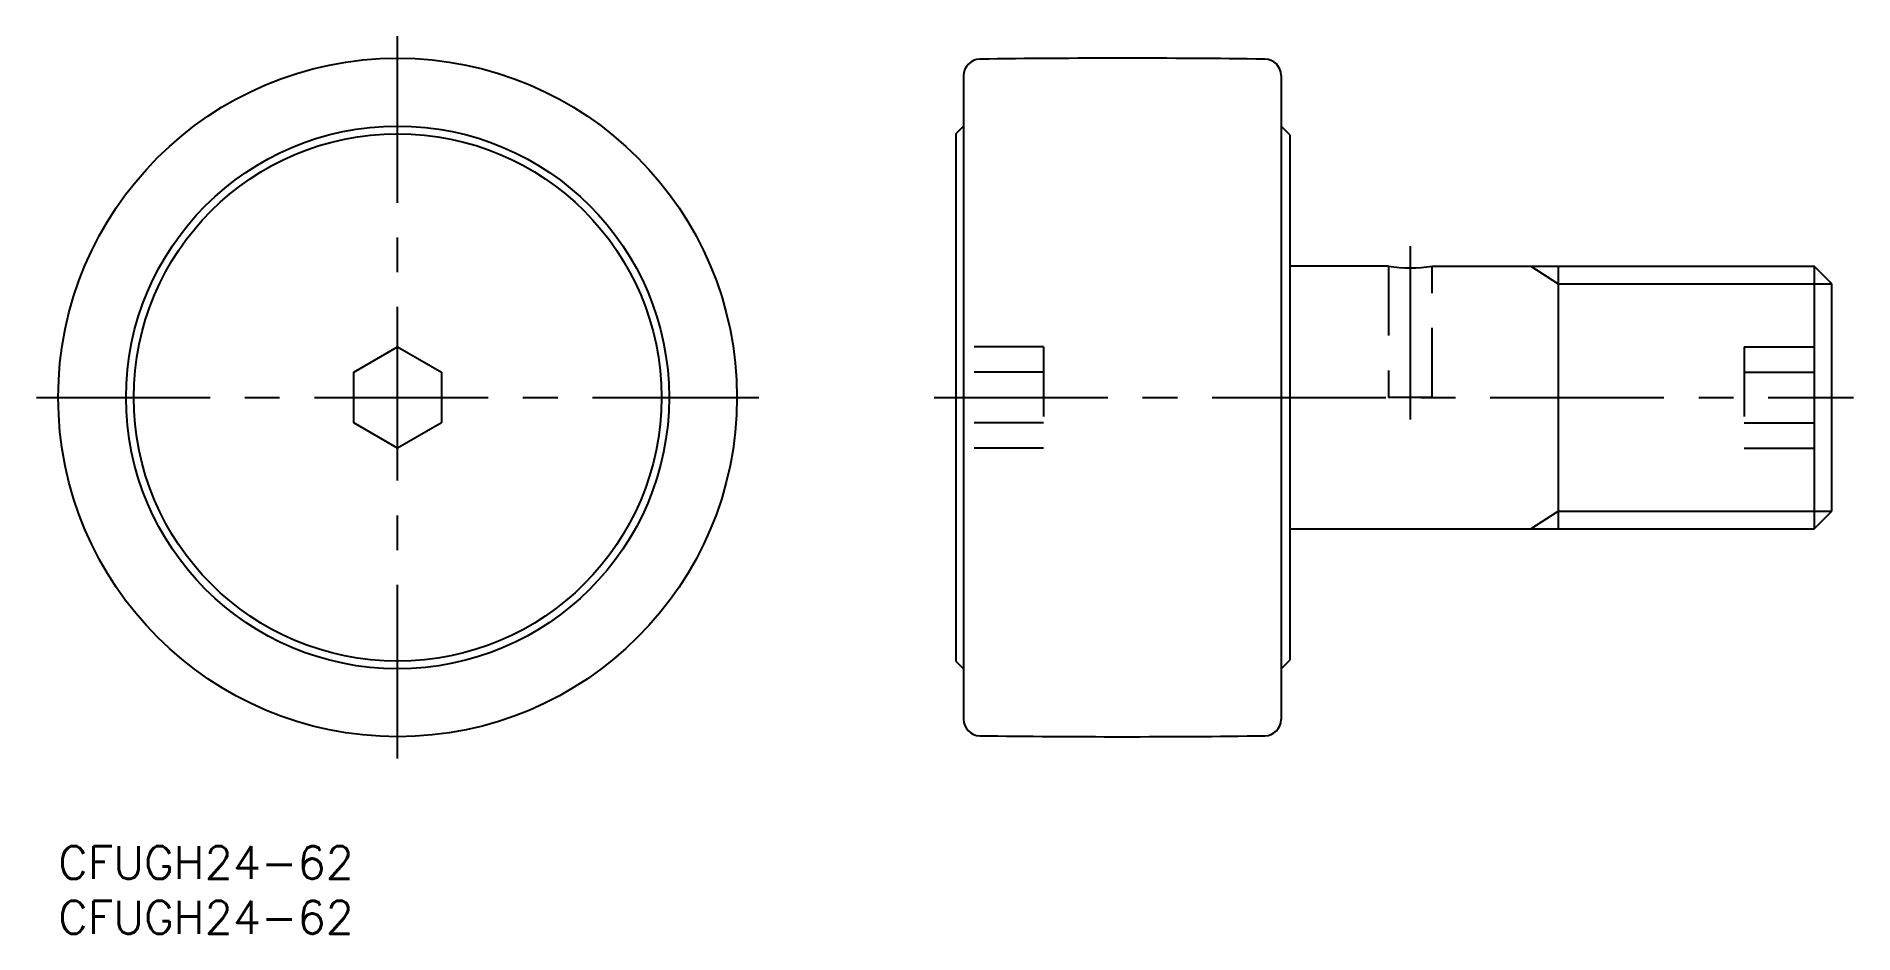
# Model space of a CAD drawing. Extents: x -2 to 164, y -8 to 74.
import ezdxf

# ---------------------------------------------------------------- set-up
doc = ezdxf.new("R2010")
doc.units = 0
doc.header["$LTSCALE"] = 0.5
doc.linetypes.add('CENTER', pattern=[50.8, 31.75, -6.35, 6.35, -6.35])
doc.linetypes.add('DASHED', pattern=[19.05, 12.7, -6.35])
for name, color, linetype in [('MSM_CENTER', 1, 'CENTER'), ('MSM_CONTINUOUS', 7, 'CONTINUOUS'), ('MSM_DASHED', 4, 'DASHED'), ('MSM_NARROW', 5, 'CONTINUOUS'), ('MSM_PART_NUMBER', 7, 'CONTINUOUS')]:
    doc.layers.add(name, color=color, linetype=linetype)
doc.styles.get("Standard").update_dxf_attribs({"font": 'txt.shx', "height": 3, "bigfont": 'bigfont.shx'})

# ---------------------------------------------------------------- blocks, each defined once
blk = doc.blocks.new('*U13')
at = {"layer": 'MSM_PART_NUMBER'}
blk.add_text('CFUGH24-62', height=3, dxfattribs=at).set_placement((0, -3))
blk = doc.blocks.new('*U14')
at = {"layer": 'MSM_PART_NUMBER'}
blk.add_text('CFUGH24-62', height=3, dxfattribs=at).set_placement((0, -8))

msp = doc.modelspace()

# ---------------------------------------------------------------- linework, layer by layer
at = {"layer": 'MSM_CENTER'}
for p, q in [((31, 8), (31, 74)), ((123.5, 54.83), (123.5, 39)), ((-2, 41), (64, 41)), ((80, 41), (164, 41))]:
    msp.add_line(p, q, dxfattribs=at)
at = {"layer": 'MSM_CONTINUOUS'}
for p, q in [((82.7, 70.41), (82.7, 11.59)), ((111.7, 70.42), (111.7, 11.58)), ((82.7, 65.8), (82, 65.1)), ((82, 65.1), (82, 16.9)), ((112.5, 65), (111.7, 65.8)), ((112.5, 65), (112.5, 17)), ((121.5, 53), (112.5, 53)), ((125.5, 53), (160.38, 53)), ((137, 53), (137, 29)), ((162, 51.38), (160.38, 53)), ((160.38, 53), (160.38, 29)), ((162, 30.62), (162, 51.38)), ((27, 43.31), (31, 45.62)), ((31, 45.62), (35, 43.31)), ((27, 38.69), (27, 43.31)), ((35, 43.31), (35, 38.69)), ((31, 36.38), (27, 38.69)), ((35, 38.69), (31, 36.38)), ((160.38, 29), (162, 30.62)), ((112.5, 29), (160.38, 29)), ((82, 16.9), (82.7, 16.2)), ((111.7, 16.2), (112.5, 17))]:
    msp.add_line(p, q, dxfattribs=at)
for radius in [31, 24.8, 24.1]:
    msp.add_circle((31, 41), radius, dxfattribs=at)
for centre, radius, start, end in [((84.2, 70.41), 1.5, 90.7489, 180), ((97.25, -928), 1000, 89.25688, 90.74885), ((110.2, 70.42), 1.5, 0, 89.2569), ((123.5, 64.85), 12.02, 260.422, 279.578), ((84.2, 11.59), 1.5, 180, 269.2511), ((97.25, 1010), 1000, 269.25115, 270.74312), ((110.2, 11.58), 1.5, 270.7431, 0)]:
    msp.add_arc(centre, radius, start, end, dxfattribs=at)
at = {"layer": 'MSM_DASHED'}
for p, q in [((121.5, 53), (121.5, 41)), ((125.5, 41), (125.5, 53)), ((90, 45.62), (82, 45.62)), ((90, 45.62), (90, 36.38)), ((154, 45.62), (162, 45.62)), ((154, 45.62), (154, 36.38)), ((90, 43.31), (82, 43.31)), ((154, 43.31), (162, 43.31)), ((125.5, 41), (121.5, 41)), ((90, 38.69), (82, 38.69)), ((154, 38.69), (162, 38.69)), ((90, 36.38), (82, 36.38)), ((154, 36.38), (162, 36.38))]:
    msp.add_line(p, q, dxfattribs=at)
at = {"layer": 'MSM_NARROW'}
for p, q in [((134.5, 53), (137, 51.38)), ((137, 51.38), (162, 51.38)), ((134.5, 29), (137, 30.62)), ((137, 30.62), (162, 30.62))]:
    msp.add_line(p, q, dxfattribs=at)

# ---------------------------------------------------------------- block references
at = {"layer": 'MSM_CONTINUOUS'}
for name in ['*U13', '*U14']:
    msp.add_blockref(name, (0, 0), dxfattribs=at)

doc.saveas('drawing.dxf')
